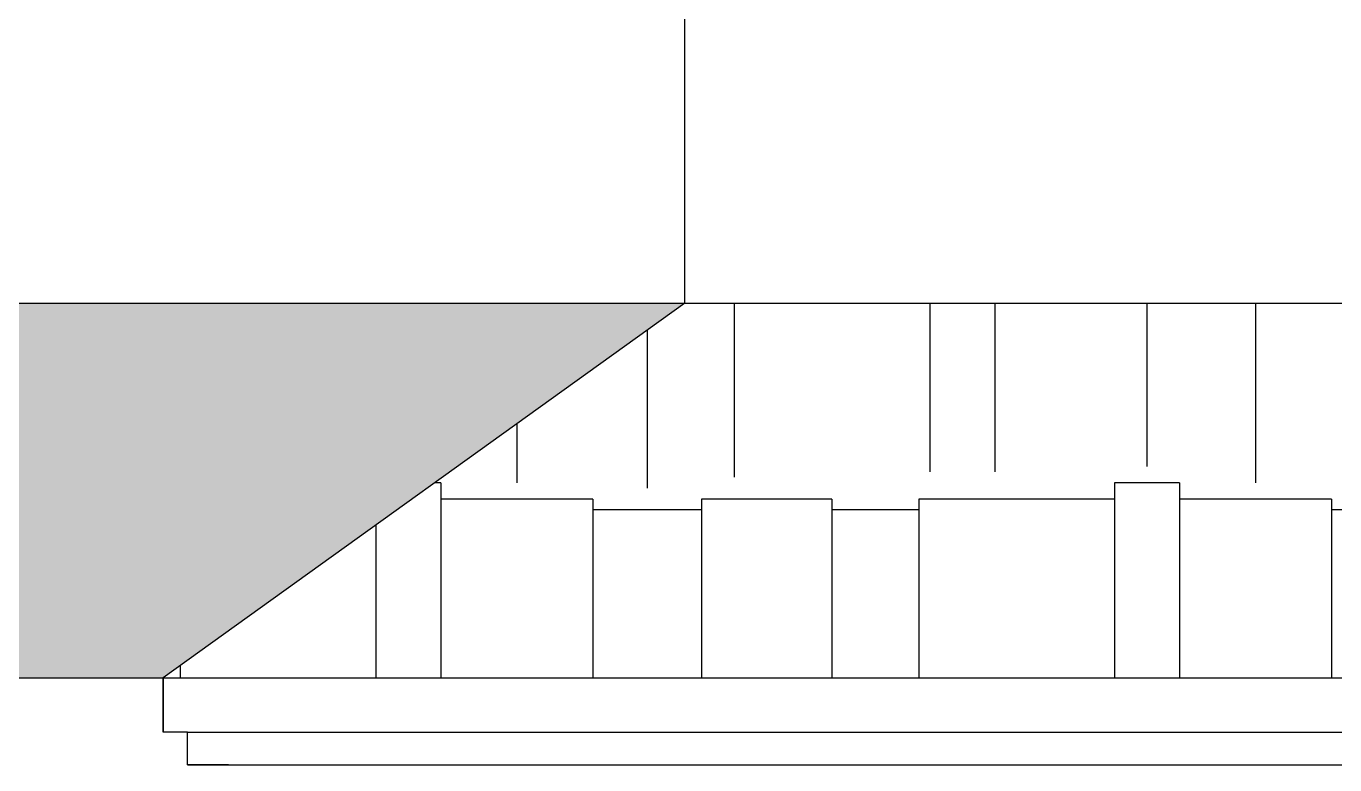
# Model space of a CAD drawing. Header units: inches. Extents: x 3672 to 10975, y -27382 to -746.
# Drawn here: x 4842.17 to 4872.29, y -26903.6 to -26886.6 of the extents above; entities that cross this region are included whole.
import ezdxf

# ---------------------------------------------------------------- set-up
doc = ezdxf.new("R2010")
doc.units = ezdxf.units.IN
doc.header["$LTSCALE"] = 17
doc.header["$MEASUREMENT"] = 0
doc.layers.add('25 BOT BAR', color=12, linetype='Continuous', lineweight=25)
pattern_1 = [(180, (-10473.291, -5585.4846), (-12.75, -6), [3, -2.5, 3.5, -1.5, 4.5, -2]), (180, (-10476.291, -5585.7346), (-12.75, -6), [2.5, -9.5, 2, -3]), (180, (-10482.291, -5585.1096), (-12.75, -6), [1.5, -15.5]), (270, (-10473.291, -5585.4846), (4.25, -6), [5.75, -18.25]), (270, (-10476.291, -5585.4846), (4.25, -6), [5.625, -18.375]), (270, (-10478.791, -5585.4846), (4.25, -6), [5.25, -18.75]), (270, (-10482.291, -5585.1096), (4.25, -6), [5.75, -18.25]), (270, (-10483.791, -5585.1096), (4.25, -6), [5.75, -18.25]), (270, (-10488.291, -5585.4846), (4.25, -6), [5.5, -18.5])]

# ---------------------------------------------------------------- blocks, each defined once
blk = doc.blocks.new('A$Ce488fd43')
at = {"layer": '25 BOT BAR'}
blk.add_line((0, 0), (0, 24), dxfattribs=at)

msp = doc.modelspace()

# ---------------------------------------------------------------- hatches: boundary and pattern name
at = {"layer": '25 BOT BAR'}
h = msp.add_hatch(dxfattribs=at)
h.set_pattern_fill('AR-RSHKE', color=8, scale=0.5, angle=180)
h.set_pattern_definition(pattern_1)
h.paths.add_polyline_path([(4857.327, -26892.971), (4539.327, -26892.971), (4523.327, -26901.596), (4845.327, -26901.596)])
h = msp.add_hatch(dxfattribs=at)
h.set_pattern_fill('AR-RSHKE', color=8, scale=0.5, angle=180)
h.set_pattern_definition(pattern_1)
h.paths.add_polyline_path([(4999.79, -26892.971), (4857.327, -26892.971), (4845.327, -26901.596), (5013.79, -26901.596)])

# ---------------------------------------------------------------- linework, layer by layer
for p, q in [((4857.327, -26892.971), (4857.327, -26886.596)), ((4539.327, -26892.971), (4999.79, -26892.971)), ((4857.327, -26892.971), (4845.327, -26901.596)), ((4523.327, -26901.596), (4999.79, -26901.596)), ((4539.327, -26901.596), (4999.79, -26901.596)), ((4845.327, -26901.596), (4857.327, -26901.596)), ((4845.327, -26902.846), (4845.327, -26901.596)), ((4845.327, -26901.596), (4845.327, -26902.846)), ((4845.886, -26902.846), (4845.327, -26902.846)), ((4845.886, -26903.596), (4845.886, -26902.846)), ((4845.886, -26902.846), (5013.232, -26902.846)), ((4845.886, -26903.596), (5013.232, -26903.595)), ((4846.827, -26903.596), (4845.886, -26903.596))]:
    msp.add_line(p, q, dxfattribs=at)

# ---------------------------------------------------------------- block references
msp.add_blockref('A$Ce488fd43', (4857.327, -26886.596), dxfattribs=at)

doc.saveas('drawing.dxf')
